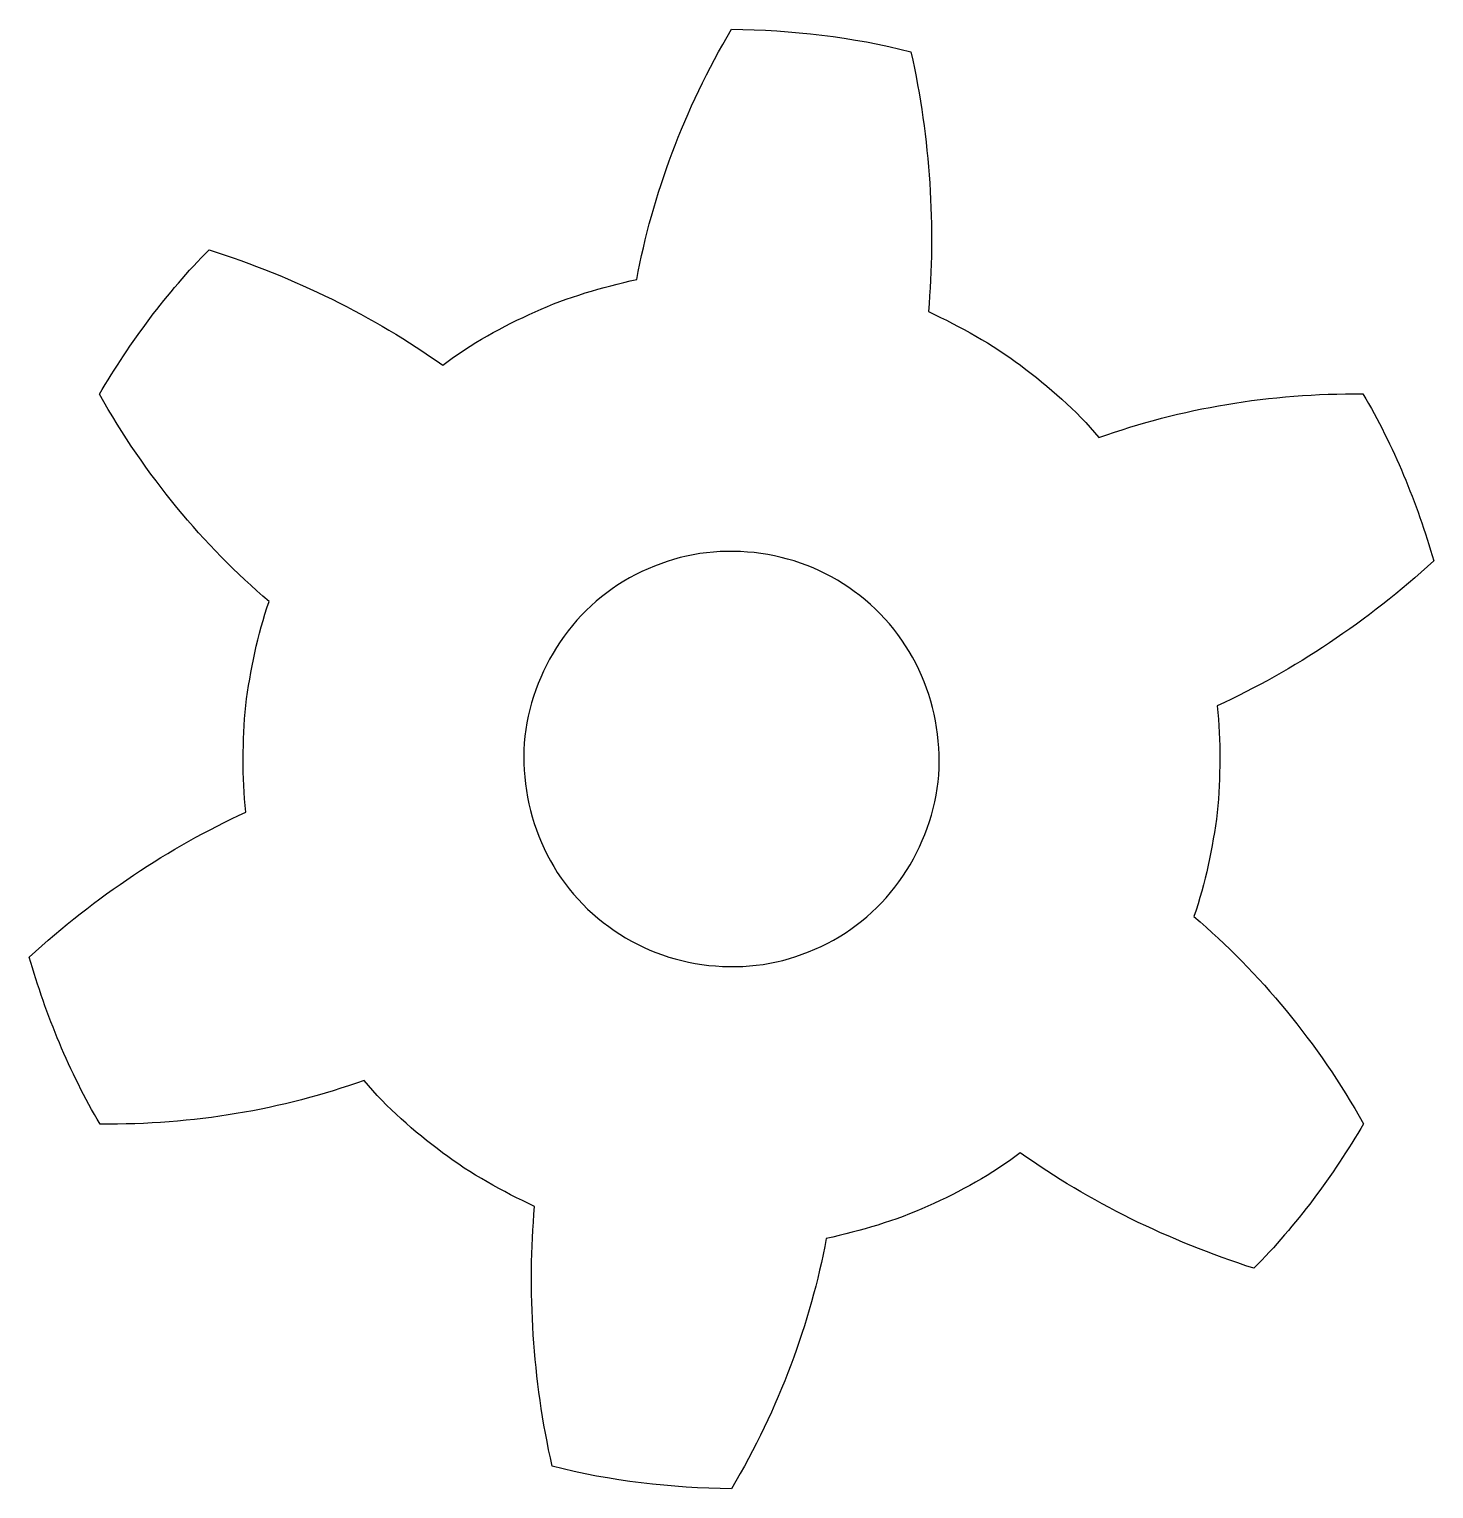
# Model space of a CAD drawing. Header units: centimetres. Extents: x -9.2 to 9.2, y -9.5 to 9.5.
import ezdxf

# ---------------------------------------------------------------- set-up
doc = ezdxf.new("R2010")
doc.units = ezdxf.units.CM
doc.header["$MEASUREMENT"] = 0
doc.layers.add('Camada 1', color=7, linetype='Continuous')

msp = doc.modelspace()

# ---------------------------------------------------------------- linework, layer by layer
at = {"layer": 'Camada 1', "color": 250}
for points, knots in [([(6.04569, -2.06114), (6.19693, -1.61968), (6.28995, -1.16211), (6.35187, -0.70036), (6.35187, -0.70036), (6.39203, -0.23602), (6.4009, 0.23066), (6.34928, 0.6946), (6.34928, 0.6946), (7.35568, 1.1595), (8.31434, 1.79418), (9.18223, 2.58928), (9.18223, 2.58928), (8.96022, 3.35141), (8.6592, 4.09299), (8.25484, 4.77402), (8.25484, 4.77402), (7.03948, 4.78394), (5.87174, 4.58603), (4.80473, 4.20196), (4.80473, 4.20196), (4.50596, 4.55973), (4.15158, 4.868), (3.77931, 5.14652), (3.77931, 5.14652), (3.4067, 5.42698), (2.99622, 5.65148), (2.57411, 5.84933), (2.57411, 5.84933), (2.66925, 6.94092), (2.60152, 8.10324), (2.34519, 9.24327), (2.34519, 9.24327), (1.57775, 9.44551), (0.7895, 9.52917), (-0.00067, 9.54086), (-0.00067, 9.54086), (-0.62138, 8.48676), (-1.03366, 7.37427), (-1.23858, 6.2696), (-1.23858, 6.2696), (-1.69324, 6.16858), (-2.1429, 6.0388), (-2.56758, 5.84645), (-2.56758, 5.84645), (-2.99152, 5.65563), (-3.40477, 5.43209), (-3.77413, 5.14792), (-3.77413, 5.14792), (-4.68612, 5.79541), (-5.70741, 6.29701), (-6.82893, 6.6579), (-6.82893, 6.6579), (-7.38776, 6.0958), (-7.85986, 5.45122), (-8.26411, 4.76778), (-8.26411, 4.76778), (-7.66152, 3.70352), (-6.90553, 2.79089), (-6.04553, 2.06117), (-6.04553, 2.06117), (-6.19677, 1.61963), (-6.28971, 1.16201), (-6.35147, 0.70023), (-6.35147, 0.70023), (-6.39177, 0.23597), (-6.40063, -0.23087), (-6.3493, -0.69471), (-6.3493, -0.69471), (-7.35562, -1.15955), (-8.31452, -1.79415), (-9.18225, -2.58917), (-9.18225, -2.58917), (-8.96016, -3.35133), (-8.65938, -4.09296), (-8.25486, -4.77431), (-8.25486, -4.77431), (-7.03944, -4.78431), (-5.87165, -4.58632), (-4.80464, -4.20228), (-4.80464, -4.20228), (-4.50595, -4.55989), (-4.15149, -4.86816), (-3.77938, -5.14674), (-3.77938, -5.14674), (-3.40661, -5.4273), (-2.99613, -5.65172), (-2.5742, -5.84939), (-2.5742, -5.84939), (-2.66924, -6.94106), (-2.60145, -8.10335), (-2.34502, -9.24323), (-2.34502, -9.24323), (-1.57733, -9.44558), (-0.78948, -9.52911), (0.0007, -9.54086), (0.0007, -9.54086), (0.62133, -8.48676), (1.03345, -7.37427), (1.23853, -6.26953), (1.23853, -6.26953), (1.69319, -6.16862), (2.14288, -6.03865), (2.56769, -5.84614), (2.56769, -5.84614), (2.99155, -5.65559), (3.40478, -5.43212), (3.7743, -5.14785), (3.7743, -5.14785), (4.68621, -5.79552), (5.70743, -6.29723), (6.82894, -6.65807), (6.82894, -6.65807), (7.38777, -6.09588), (7.85984, -5.45146), (8.26436, -4.76786), (8.26436, -4.76786), (7.66155, -3.7036), (6.90553, -2.79089), (6.04569, -2.06114)], [0, 0, 0, 0, 0.03225806, 0.03225806, 0.03225806, 0.03225806, 0.06451613, 0.06451613, 0.06451613, 0.06451613, 0.09677419, 0.09677419, 0.09677419, 0.09677419, 0.12903226, 0.12903226, 0.12903226, 0.12903226, 0.16129032, 0.16129032, 0.16129032, 0.16129032, 0.19354839, 0.19354839, 0.19354839, 0.19354839, 0.22580645, 0.22580645, 0.22580645, 0.22580645, 0.25806452, 0.25806452, 0.25806452, 0.25806452, 0.29032258, 0.29032258, 0.29032258, 0.29032258, 0.32258065, 0.32258065, 0.32258065, 0.32258065, 0.35483871, 0.35483871, 0.35483871, 0.35483871, 0.38709677, 0.38709677, 0.38709677, 0.38709677, 0.41935484, 0.41935484, 0.41935484, 0.41935484, 0.4516129, 0.4516129, 0.4516129, 0.4516129, 0.48387097, 0.48387097, 0.48387097, 0.48387097, 0.51612903, 0.51612903, 0.51612903, 0.51612903, 0.5483871, 0.5483871, 0.5483871, 0.5483871, 0.58064516, 0.58064516, 0.58064516, 0.58064516, 0.61290323, 0.61290323, 0.61290323, 0.61290323, 0.64516129, 0.64516129, 0.64516129, 0.64516129, 0.67741935, 0.67741935, 0.67741935, 0.67741935, 0.70967742, 0.70967742, 0.70967742, 0.70967742, 0.74193548, 0.74193548, 0.74193548, 0.74193548, 0.77419355, 0.77419355, 0.77419355, 0.77419355, 0.80645161, 0.80645161, 0.80645161, 0.80645161, 0.83870968, 0.83870968, 0.83870968, 0.83870968, 0.87096774, 0.87096774, 0.87096774, 0.87096774, 0.90322581, 0.90322581, 0.90322581, 0.90322581, 0.93548387, 0.93548387, 0.93548387, 0.93548387, 1, 1, 1, 1]), ([(2.70247, -0.29796), (2.58994, -1.24099), (1.98145, -2.11372), (1.08859, -2.48614), (1.08859, -2.48614), (0.23375, -2.87762), (-0.85501, -2.75766), (-1.60394, -2.18949), (-1.60394, -2.18949), (-2.39388, -1.63162), (-2.79793, -0.64734), (-2.7023, 0.2977), (-2.7023, 0.2977), (-2.58969, 1.24105), (-1.98113, 2.11346), (-1.08866, 2.48591), (-1.08866, 2.48591), (-0.2339, 2.87736), (0.85481, 2.7575), (1.60353, 2.18907), (1.60353, 2.18907), (2.39388, 1.63154), (2.79777, 0.6462), (2.70247, -0.29796)], [0, 0, 0, 0, 0.14285714, 0.14285714, 0.14285714, 0.14285714, 0.28571429, 0.28571429, 0.28571429, 0.28571429, 0.42857143, 0.42857143, 0.42857143, 0.42857143, 0.57142857, 0.57142857, 0.57142857, 0.57142857, 0.71428571, 0.71428571, 0.71428571, 0.71428571, 1, 1, 1, 1])]:
    msp.add_open_spline(points, degree=3, knots=knots, dxfattribs=at)

doc.saveas('drawing.dxf')
